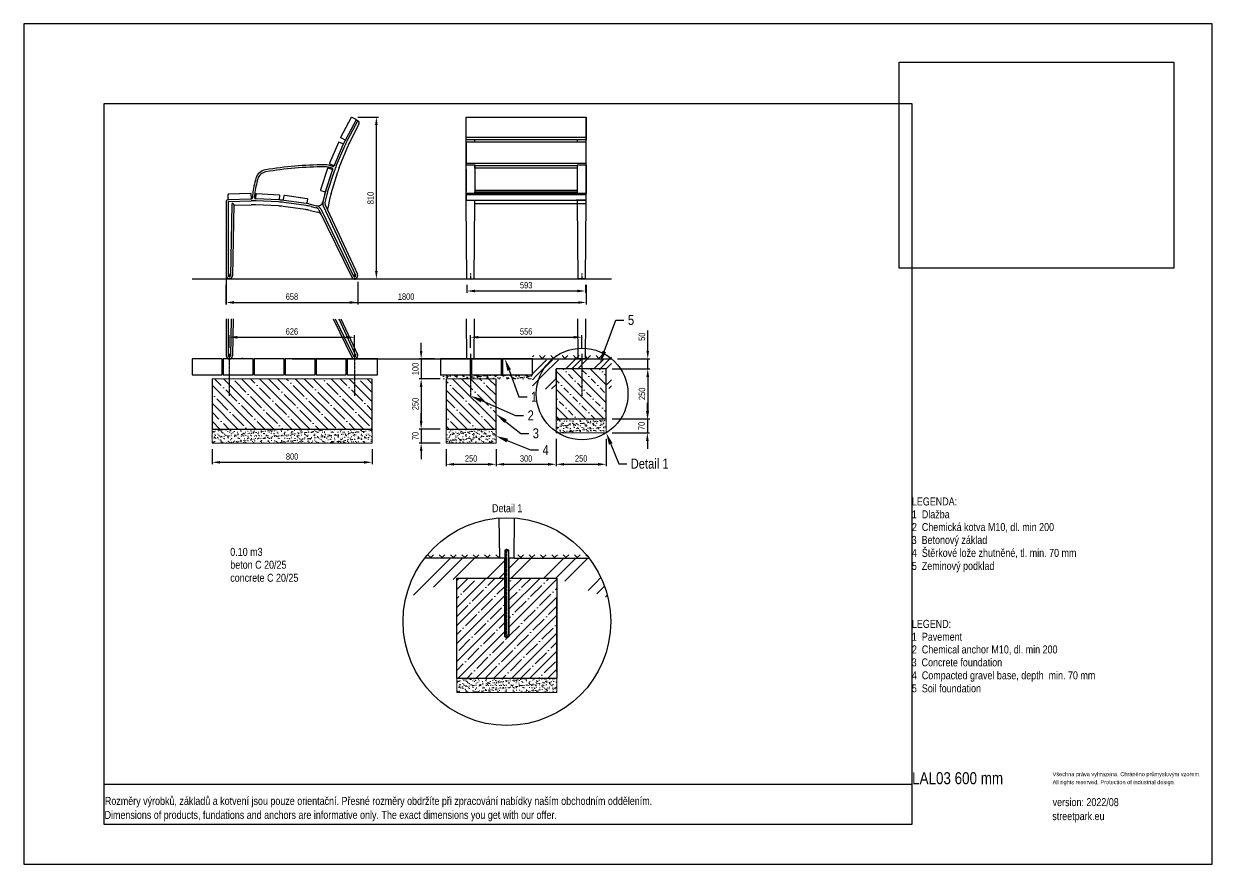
# Model space of a CAD drawing. Header units: millimetres. Extents: x 11004 to 16944, y 3085 to 7285.
import ezdxf
from ezdxf import colors
from ezdxf.entities.mleader import LeaderData, LeaderLine
from ezdxf.lldxf.tags import DXFTag
from ezdxf.math import Vec2, Vec3

# ---------------------------------------------------------------- set-up
doc = ezdxf.new("R2010")
doc.units = ezdxf.units.MM
doc.header["$LTSCALE"] = 0.3
doc.linetypes.add('DashDot', pattern=[15, 9, -3, 0, -3])
doc.layers.add('Nekreslit', color=6, linetype='Continuous', plot=False)
doc.layers.add('SRAFY', color=251, linetype='Continuous', lineweight=13)
doc.styles.add('SEACAD_Arial', font='arial.ttf', dxfattribs={"width": 0.8})
tags = doc.linetypes.add('HIDDEN2', pattern=[4.7625, 3.175, -1.5875]).pattern_tags.tags
tags[6:7] = [DXFTag(74, 4), DXFTag(75, 0), DXFTag(340, '0'), DXFTag(46, 0.0), DXFTag(50, 0.0), DXFTag(44, 0.0), DXFTag(45, 0.0)]
tags[4:5] = [DXFTag(74, 4), DXFTag(75, 0), DXFTag(340, '0'), DXFTag(46, 0.0), DXFTag(50, 0.0), DXFTag(44, 0.0), DXFTag(45, 0.0)]
doc.dimstyles.new('ISO-25', dxfattribs={"dimtxt": 1.6, "dimasz": 2, "dimexe": 0.5, "dimexo": 1.5, "dimtad": 1, "dimdec": 0, "dimtxsty": 'SEACAD_Arial', "dimcen": 2, "dimadec": 0, "dimazin": 0, "dimtfac": 1, "dimtdec": 0, "dimtmove": 0, "dimatfit": 3, "dimfxl": 1, "dimarcsym": 0})
picture_1 = doc.add_image_def('image1.jpg', size_in_pixel=(1600, 1200))

# ---------------------------------------------------------------- blocks, each defined once
blk = doc.blocks.new('*D135')
at = {"color": 0, "lineweight": -2, "transparency": 16777216}
for p, q in [((12031.6, 5666.5), (12031.6, 5728.8)), ((12071.6, 5718.8), (12617.7, 5718.8)), ((12657.7, 5640.4), (12657.7, 5728.8))]:
    blk.add_line(p, q, dxfattribs=at)
at = {"color": 0, "transparency": 16777216}
for points in [[(12071.6, 5725.5), (12071.6, 5712.1), (12031.6, 5718.8)], [(12617.7, 5725.5), (12617.7, 5712.1), (12657.7, 5718.8)]]:
    blk.add_solid(points, dxfattribs=at)
at = {"layer": 'Defpoints', "color": 0, "transparency": 16777216}
for p in [(12657.7, 5718.8), (12031.6, 5636.5), (12657.7, 5610.4)]:
    blk.add_point(p, dxfattribs=at)
at = {"color": 0, "transparency": 16777216, "insert": (12344.7, 5747.6), "char_height": 32, "attachment_point": 5, "style": 'SEACAD_Arial'}
blk.add_mtext('626', dxfattribs=at)
blk = doc.blocks.new('*D136')
at = {"color": 0, "lineweight": -2, "transparency": 16777216}
for p, q in [((11945.6, 5160.1), (11945.6, 5083.8)), ((12745.6, 5160.1), (12745.6, 5083.8)), ((11985.6, 5093.8), (12705.6, 5093.8))]:
    blk.add_line(p, q, dxfattribs=at)
at = {"color": 0, "transparency": 16777216}
for points in [[(11985.6, 5100.5), (11985.6, 5087.1), (11945.6, 5093.8)], [(12705.6, 5100.5), (12705.6, 5087.1), (12745.6, 5093.8)]]:
    blk.add_solid(points, dxfattribs=at)
at = {"layer": 'Defpoints', "color": 0, "transparency": 16777216}
for p in [(11945.6, 5190.1), (12745.6, 5190.1), (12745.6, 5093.8)]:
    blk.add_point(p, dxfattribs=at)
at = {"color": 0, "transparency": 16777216, "insert": (12345.6, 5122.7), "char_height": 32, "attachment_point": 5, "style": 'SEACAD_Arial'}
blk.add_mtext('800', dxfattribs=at)
blk = doc.blocks.new('*D128')
at = {"color": 0, "lineweight": -2, "transparency": 16777216}
for p, q in [((12015.6, 6036.4), (12015.6, 5882.5)), ((12673.7, 5996.4), (12673.7, 5882.5)), ((12055.6, 5892.5), (12633.7, 5892.5))]:
    blk.add_line(p, q, dxfattribs=at)
at = {"color": 0, "transparency": 16777216}
for points in [[(12055.6, 5899.2), (12055.6, 5885.9), (12015.6, 5892.5)], [(12633.7, 5899.2), (12633.7, 5885.9), (12673.7, 5892.5)]]:
    blk.add_solid(points, dxfattribs=at)
at = {"layer": 'Defpoints', "color": 0, "transparency": 16777216}
for p in [(12015.6, 6066.4), (12673.7, 6026.4), (12673.7, 5892.5)]:
    blk.add_point(p, dxfattribs=at)
at = {"color": 0, "transparency": 16777216, "insert": (12344.7, 5921.4), "char_height": 32, "attachment_point": 5, "style": 'SEACAD_Arial'}
blk.add_mtext('658', dxfattribs=at)
blk = doc.blocks.new('*D137')
at = {"color": 0, "lineweight": -2, "transparency": 16777216}
for p, q in [((13237.1, 5666.5), (13237.1, 5728.8)), ((13277.1, 5718.8), (13753.5, 5718.8)), ((13793.5, 5666.5), (13793.5, 5728.8))]:
    blk.add_line(p, q, dxfattribs=at)
at = {"color": 0, "transparency": 16777216}
for points in [[(13277.1, 5725.5), (13277.1, 5712.1), (13237.1, 5718.8)], [(13753.5, 5725.5), (13753.5, 5712.1), (13793.5, 5718.8)]]:
    blk.add_solid(points, dxfattribs=at)
at = {"layer": 'Defpoints', "color": 0, "transparency": 16777216}
for p in [(13793.5, 5718.8), (13237.1, 5636.5), (13793.5, 5636.5)]:
    blk.add_point(p, dxfattribs=at)
at = {"color": 0, "transparency": 16777216, "insert": (13515.3, 5747.6), "char_height": 32, "attachment_point": 5, "style": 'SEACAD_Arial'}
blk.add_mtext('556', dxfattribs=at)
blk = doc.blocks.new('*D138')
at = {"color": 0, "lineweight": -2, "transparency": 16777216}
for p, q in [((13947.2, 5560.8), (14133.1, 5560.8)), ((14123.1, 5520.8), (14123.1, 5350.8)), ((13945.1, 5310.8), (14133.1, 5310.8))]:
    blk.add_line(p, q, dxfattribs=at)
at = {"color": 0, "transparency": 16777216}
for points in [[(14116.4, 5520.8), (14129.8, 5520.8), (14123.1, 5560.8)], [(14116.4, 5350.8), (14129.8, 5350.8), (14123.1, 5310.8)]]:
    blk.add_solid(points, dxfattribs=at)
at = {"layer": 'Defpoints', "color": 0, "transparency": 16777216}
for p in [(13917.2, 5560.8), (13915.1, 5310.8), (14123.1, 5310.8)]:
    blk.add_point(p, dxfattribs=at)
at = {"color": 0, "transparency": 16777216, "insert": (14094.3, 5435.8), "char_height": 32, "attachment_point": 5, "rotation": 90, "style": 'SEACAD_Arial'}
blk.add_mtext('250', dxfattribs=at)
blk = doc.blocks.new('*D139')
at = {"color": 0, "lineweight": -2, "transparency": 16777216}
for p, q in [((14121.1, 5350.8), (14121.1, 5390.8)), ((13945.1, 5310.8), (14131.1, 5310.8)), ((14121.1, 5310.8), (14121.1, 5240.8)), ((13945.1, 5240.8), (14131.1, 5240.8)), ((14121.1, 5200.8), (14121.1, 5160.8))]:
    blk.add_line(p, q, dxfattribs=at)
at = {"color": 0, "transparency": 16777216}
for points in [[(14114.4, 5350.8), (14127.8, 5350.8), (14121.1, 5310.8)], [(14114.4, 5200.8), (14127.8, 5200.8), (14121.1, 5240.8)]]:
    blk.add_solid(points, dxfattribs=at)
at = {"layer": 'Defpoints', "color": 0, "transparency": 16777216}
for p in [(13915.1, 5310.8), (13915.1, 5240.8), (14121.1, 5240.8)]:
    blk.add_point(p, dxfattribs=at)
at = {"color": 0, "transparency": 16777216, "insert": (14092.3, 5275.8), "char_height": 32, "attachment_point": 5, "rotation": 90, "style": 'SEACAD_Arial'}
blk.add_mtext('70', dxfattribs=at)
blk = doc.blocks.new('*D140')
at = {"color": 0, "lineweight": -2, "transparency": 16777216}
for p, q in [((13115.2, 5160.1), (13115.2, 5073.8)), ((13365.2, 5160.1), (13365.2, 5073.8)), ((13155.2, 5083.8), (13325.2, 5083.8))]:
    blk.add_line(p, q, dxfattribs=at)
at = {"color": 0, "transparency": 16777216}
for points in [[(13155.2, 5090.5), (13155.2, 5077.1), (13115.2, 5083.8)], [(13325.2, 5090.5), (13325.2, 5077.1), (13365.2, 5083.8)]]:
    blk.add_solid(points, dxfattribs=at)
at = {"layer": 'Defpoints', "color": 0, "transparency": 16777216}
for p in [(13115.2, 5190.1), (13365.2, 5190.1), (13365.2, 5083.8)]:
    blk.add_point(p, dxfattribs=at)
at = {"color": 0, "transparency": 16777216, "insert": (13240.2, 5112.7), "char_height": 32, "attachment_point": 5, "style": 'SEACAD_Arial'}
blk.add_mtext('250', dxfattribs=at)
blk = doc.blocks.new('*D141')
at = {"color": 0, "lineweight": -2, "transparency": 16777216}
for p, q in [((13915.1, 5210.8), (13915.1, 5073.8)), ((13665.2, 5160.1), (13665.2, 5073.8)), ((13705.2, 5083.8), (13875.1, 5083.8))]:
    blk.add_line(p, q, dxfattribs=at)
at = {"color": 0, "transparency": 16777216}
for points in [[(13705.2, 5090.5), (13705.2, 5077.1), (13665.2, 5083.8)], [(13875.1, 5090.5), (13875.1, 5077.1), (13915.1, 5083.8)]]:
    blk.add_solid(points, dxfattribs=at)
at = {"layer": 'Defpoints', "color": 0, "transparency": 16777216}
for p in [(13915.1, 5240.8), (13665.2, 5190.1), (13915.1, 5083.8)]:
    blk.add_point(p, dxfattribs=at)
at = {"color": 0, "transparency": 16777216, "insert": (13790.2, 5112.7), "char_height": 32, "attachment_point": 5, "style": 'SEACAD_Arial'}
blk.add_mtext('250', dxfattribs=at)
blk = doc.blocks.new('*D142')
at = {"color": 0, "lineweight": -2, "transparency": 16777216}
for p, q in [((13665.2, 5210.8), (13665.2, 5073.8)), ((13365.2, 5160.1), (13365.2, 5073.8)), ((13405.2, 5083.8), (13625.2, 5083.8))]:
    blk.add_line(p, q, dxfattribs=at)
at = {"color": 0, "transparency": 16777216}
for points in [[(13405.2, 5090.5), (13405.2, 5077.1), (13365.2, 5083.8)], [(13625.2, 5090.5), (13625.2, 5077.1), (13665.2, 5083.8)]]:
    blk.add_solid(points, dxfattribs=at)
at = {"layer": 'Defpoints', "color": 0, "transparency": 16777216}
for p in [(13665.2, 5240.8), (13365.2, 5190.1), (13665.2, 5083.8)]:
    blk.add_point(p, dxfattribs=at)
at = {"color": 0, "transparency": 16777216, "insert": (13515.2, 5112.7), "char_height": 32, "attachment_point": 5, "style": 'SEACAD_Arial'}
blk.add_mtext('300', dxfattribs=at)
blk = doc.blocks.new('*D143')
at = {"color": 0, "lineweight": -2, "transparency": 16777216}
for p, q in [((14123.1, 5650.4), (14123.1, 5752)), ((13971.6, 5610.4), (14133.1, 5610.4)), ((14123.1, 5560.8), (14123.1, 5610.4)), ((13945.2, 5560.8), (14133.1, 5560.8)), ((14123.1, 5520.8), (14123.1, 5480.8))]:
    blk.add_line(p, q, dxfattribs=at)
at = {"color": 0, "transparency": 16777216}
for points in [[(14116.4, 5650.4), (14129.8, 5650.4), (14123.1, 5610.4)], [(14116.4, 5520.8), (14129.8, 5520.8), (14123.1, 5560.8)]]:
    blk.add_solid(points, dxfattribs=at)
at = {"layer": 'Defpoints', "color": 0, "transparency": 16777216}
for p in [(13941.6, 5610.4), (14123.1, 5610.4), (13915.2, 5560.8)]:
    blk.add_point(p, dxfattribs=at)
at = {"color": 0, "transparency": 16777216, "insert": (14094.3, 5721.2), "char_height": 32, "attachment_point": 5, "rotation": 90, "style": 'SEACAD_Arial'}
blk.add_mtext('50', dxfattribs=at)
blk = doc.blocks.new('*D144')
at = {"color": 0, "lineweight": -2, "transparency": 16777216}
for p, q in [((12015.1, 5980.4), (12015.1, 5882.5)), ((13815.6, 5980.4), (13815.6, 5882.5)), ((12055.1, 5892.5), (13775.6, 5892.5))]:
    blk.add_line(p, q, dxfattribs=at)
at = {"color": 0, "transparency": 16777216}
for points in [[(12055.1, 5899.2), (12055.1, 5885.9), (12015.1, 5892.5)], [(13775.6, 5899.2), (13775.6, 5885.9), (13815.6, 5892.5)]]:
    blk.add_solid(points, dxfattribs=at)
at = {"layer": 'Defpoints', "color": 0, "transparency": 16777216}
for p in [(12015.1, 6010.4), (13815.6, 6010.4), (13815.6, 5892.5)]:
    blk.add_point(p, dxfattribs=at)
at = {"color": 0, "transparency": 16777216, "insert": (12915.4, 5921.4), "char_height": 32, "attachment_point": 5, "style": 'SEACAD_Arial'}
blk.add_mtext('1800', dxfattribs=at)
blk = doc.blocks.new('*D170')
at = {"color": 0, "lineweight": -2, "transparency": 16777216}
for p, q in [((12673.9, 6819), (12776.8, 6819)), ((12766.8, 6050.4), (12766.8, 6779)), ((12687.6, 6010.4), (12776.8, 6010.4))]:
    blk.add_line(p, q, dxfattribs=at)
at = {"color": 0, "transparency": 16777216}
for points in [[(12760.1, 6779), (12773.4, 6779), (12766.8, 6819)], [(12760.1, 6050.4), (12773.4, 6050.4), (12766.8, 6010.4)]]:
    blk.add_solid(points, dxfattribs=at)
at = {"layer": 'Defpoints', "color": 0, "transparency": 16777216}
for p in [(12643.9, 6819), (12766.8, 6819), (12657.6, 6010.4)]:
    blk.add_point(p, dxfattribs=at)
at = {"color": 0, "transparency": 16777216, "insert": (12737.9, 6414.7), "char_height": 32, "attachment_point": 5, "rotation": 90, "style": 'SEACAD_Arial'}
blk.add_mtext('810', dxfattribs=at)
blk = doc.blocks.new('*D171')
at = {"color": 0, "lineweight": -2, "transparency": 16777216}
for p, q in [((13219.1, 5980.4), (13219.1, 5939.9)), ((13259.1, 5949.9), (13771.6, 5949.9)), ((13811.6, 5980.4), (13811.6, 5939.9))]:
    blk.add_line(p, q, dxfattribs=at)
at = {"color": 0, "transparency": 16777216}
for points in [[(13259.1, 5956.5), (13259.1, 5943.2), (13219.1, 5949.9)], [(13771.6, 5956.5), (13771.6, 5943.2), (13811.6, 5949.9)]]:
    blk.add_solid(points, dxfattribs=at)
at = {"layer": 'Defpoints', "color": 0, "transparency": 16777216}
for p in [(13219.1, 6010.4), (13811.6, 6010.4), (13811.6, 5949.9)]:
    blk.add_point(p, dxfattribs=at)
at = {"color": 0, "transparency": 16777216, "insert": (13515.4, 5978.7), "char_height": 32, "attachment_point": 5, "style": 'SEACAD_Arial'}
blk.add_mtext('593', dxfattribs=at)
blk = doc.blocks.new('*D172')
at = {"color": 0, "lineweight": -2, "transparency": 16777216}
for p, q in [((12990.5, 5650.4), (12990.5, 5690.4)), ((13056.6, 5610.4), (12980.5, 5610.4)), ((12990.5, 5610.4), (12990.5, 5510.4)), ((13085.2, 5510.4), (12980.5, 5510.4)), ((12990.5, 5470.4), (12990.5, 5430.4))]:
    blk.add_line(p, q, dxfattribs=at)
at = {"color": 0, "transparency": 16777216}
for points in [[(12983.8, 5650.4), (12997.2, 5650.4), (12990.5, 5610.4)], [(12983.8, 5470.4), (12997.2, 5470.4), (12990.5, 5510.4)]]:
    blk.add_solid(points, dxfattribs=at)
at = {"layer": 'Defpoints', "color": 0, "transparency": 16777216}
for p in [(13086.6, 5610.4), (12990.5, 5510.4), (13115.2, 5510.4)]:
    blk.add_point(p, dxfattribs=at)
at = {"color": 0, "transparency": 16777216, "insert": (12961.7, 5560.4), "char_height": 32, "attachment_point": 5, "rotation": 90, "style": 'SEACAD_Arial'}
blk.add_mtext('100', dxfattribs=at)
blk = doc.blocks.new('*D173')
at = {"color": 0, "lineweight": -2, "transparency": 16777216}
for p, q in [((13085.2, 5510.4), (12980.5, 5510.4)), ((12990.5, 5470.4), (12990.5, 5300.1)), ((13085.2, 5260.1), (12980.5, 5260.1))]:
    blk.add_line(p, q, dxfattribs=at)
at = {"color": 0, "transparency": 16777216}
for points in [[(12983.8, 5470.4), (12997.2, 5470.4), (12990.5, 5510.4)], [(12983.8, 5300.1), (12997.2, 5300.1), (12990.5, 5260.1)]]:
    blk.add_solid(points, dxfattribs=at)
at = {"layer": 'Defpoints', "color": 0, "transparency": 16777216}
for p in [(13115.2, 5510.4), (12990.5, 5260.1), (13115.2, 5260.1)]:
    blk.add_point(p, dxfattribs=at)
at = {"color": 0, "transparency": 16777216, "insert": (12961.7, 5385.3), "char_height": 32, "attachment_point": 5, "rotation": 90, "style": 'SEACAD_Arial'}
blk.add_mtext('250', dxfattribs=at)
blk = doc.blocks.new('*D174')
at = {"color": 0, "lineweight": -2, "transparency": 16777216}
for p, q in [((12990.5, 5300.1), (12990.5, 5340.1)), ((13085.2, 5260.1), (12980.5, 5260.1)), ((12990.5, 5260.1), (12990.5, 5190.1)), ((13085.2, 5190.1), (12980.5, 5190.1)), ((12990.5, 5150.1), (12990.5, 5110.1))]:
    blk.add_line(p, q, dxfattribs=at)
at = {"color": 0, "transparency": 16777216}
for points in [[(12983.8, 5300.1), (12997.2, 5300.1), (12990.5, 5260.1)], [(12983.8, 5150.1), (12997.2, 5150.1), (12990.5, 5190.1)]]:
    blk.add_solid(points, dxfattribs=at)
at = {"layer": 'Defpoints', "color": 0, "transparency": 16777216}
for p in [(13115.2, 5260.1), (12990.5, 5190.1), (13115.2, 5190.1)]:
    blk.add_point(p, dxfattribs=at)
at = {"color": 0, "transparency": 16777216, "insert": (12961.7, 5225.1), "char_height": 32, "attachment_point": 5, "rotation": 90, "style": 'SEACAD_Arial'}
blk.add_mtext('70', dxfattribs=at)

msp = doc.modelspace()

# ---------------------------------------------------------------- hatches: boundary and pattern name
at = {"layer": 'SRAFY'}
h = msp.add_hatch(dxfattribs=at)
h.set_pattern_fill('TERACO', color=256, scale=20)
h.set_pattern_definition([(45, (6751.175, 295.79), (-28.28427, 28.28427), [20, -20]), (135, (6807.744, 295.79), (-28.28427, -28.28427), [20, -20])])
h.paths.add_polyline_path([(13546.6, 5610.4), (13546.6, 5633.5), (13941.6, 5633.5), (13941.6, 5610.5)])
h = msp.add_hatch(dxfattribs=at)
h.set_pattern_fill('GOST_GROUND', color=256, scale=10)
h.set_pattern_definition([(45, (6751.18, 295.79), (141.4214, -9e-15), [200]), (45, (6781.18, 295.79), (141.4214, -9e-15), [200]), (45, (6811.18, 295.79), (141.4214, -9e-15), [200])])
h.paths.add_polyline_path([(13664.4, 5461.1), (13546.6, 5456.6), (13546.6, 5604.3), (13941.6, 5610.4), (13941.6, 5463), (13914.5, 5463), (13915.8, 5560.8), (13665.8, 5559.1)])
h = msp.add_hatch(dxfattribs=at)
h.set_pattern_fill('AR-SAND', color=256, scale=0.5)
h.set_pattern_definition([(37.5, (6551.175, 295.79), (-0.800016, 24.47066), [0, -19.304, 0, -21.59, 0, -20.6375]), (7.5, (6551.175, 295.79), (22.47616, 35.84126), [0, -10.414, 0, -17.399, 0, -6.6675]), (327.5, (6535.554, 295.79), (39.54962, 0.07186), [0, -6.35, 0, -22.86, 0, -29.845]), (317.5, (6535.554, 295.79), (38.17782, 11.14647), [0, -3.175, 0, -14.986, 0, -17.145])])
h.paths.add_polyline_path([(13086.6, 5530.4), (13086.6, 5510.5), (13117.2, 5510.4), (13237.1, 5510.3), (13237.1, 5530.4)])
h.paths.add_polyline_path([(13546.6, 5510.1), (13546.6, 5530.4), (13237.1, 5530.4), (13237.1, 5510.3), (13367.1, 5510.1)])
h = msp.add_hatch(dxfattribs=at)
h.set_pattern_fill('BETON-PROSTY', color=256, scale=0.8, angle=90)
h.set_pattern_definition([(135, (4946.924, 782.027), (-45.25483, -45.25483), []), (135, (4946.924, 827.28), (-67.88225, -22.6274), [32, -16, 0, -16])])
h.paths.add_polyline_path([(13915.1, 5560.8), (13665.1, 5560.8), (13665.1, 5310.8), (13915.2, 5310.8)])
h = msp.add_hatch(dxfattribs=at)
h.set_pattern_fill('ANSI35', color=256, scale=10, angle=90)
h.set_pattern_definition([(135, (6558.175, 0), (-44.9013, -44.9013), []), (135, (6558.175, 44.9), (-44.9013, -44.9013), [79.375, -15.875, 0, -15.875])])
h.paths.add_polyline_path([(12744.6, 5390.5), (12744.6, 5510.1), (11945.6, 5510.1), (11945.6, 5260.1), (11995.6, 5260.1), (12744.6, 5260.1)])
h = msp.add_hatch(dxfattribs=at)
h.set_pattern_fill('ANSI35', color=256, scale=10, angle=90)
h.set_pattern_definition([(135, (609.175, 0), (-44.90128, -44.90128), []), (135, (609.175, 44.9), (-44.90128, -44.90128), [79.375, -15.875, 0, -15.875])])
h.paths.add_polyline_path([(13365.1, 5390.4), (13365.1, 5510.1), (13115.1, 5510.1), (13115.1, 5260.1), (13365.1, 5260.1)])
h = msp.add_hatch(dxfattribs=at)
h.set_pattern_fill('AR-SAND', color=256, scale=0.5)
h.set_pattern_definition([(37.5, (5542.588, 782.025), (-0.800016, 24.47066), [0, -19.304, 0, -21.59, 0, -20.6375]), (7.5, (5542.588, 782.025), (22.47616, 35.84126), [0, -10.414, 0, -17.399, 0, -6.6675]), (327.5, (5526.967, 782.025), (39.54962, 0.07186), [0, -6.35, 0, -22.86, 0, -29.845]), (317.5, (5526.967, 782.025), (38.17782, 11.14647), [0, -3.175, 0, -14.986, 0, -17.145])])
h.paths.add_polyline_path([(13665.1, 5310.8), (13915.2, 5310.8), (13915.2, 5240.8), (13665.2, 5240.8)])
h = msp.add_hatch(dxfattribs=at)
h.set_pattern_fill('AR-SAND', color=256, scale=0.5)
h.set_pattern_definition([(37.5, (6558.175, 0), (-0.800016, 24.47066), [0, -19.304, 0, -21.59, 0, -20.6375]), (7.5, (6558.175, 0), (22.47616, 35.84126), [0, -10.414, 0, -17.399, 0, -6.6675]), (327.5, (6542.554, 0), (39.54962, 0.07186), [0, -6.35, 0, -22.86, 0, -29.845]), (317.5, (6542.554, 0), (38.17782, 11.14647), [0, -3.175, 0, -14.986, 0, -17.145])])
h.paths.add_polyline_path([(12744.6, 5190.1), (12744.6, 5260.1), (11945, 5260.1), (11945, 5190.1)])
h = msp.add_hatch(dxfattribs=at)
h.set_pattern_fill('AR-SAND', color=256, scale=0.5)
h.set_pattern_definition([(37.5, (609.175, 0), (-0.800016, 24.470662), [0, -19.304, 0, -21.59, 0, -20.6375]), (7.5, (609.175, 0), (22.476164, 35.841255), [0, -10.414, 0, -17.399, 0, -6.6675]), (327.5, (593.554, 0), (39.54962, 0.07186), [0, -6.35, 0, -22.86, 0, -29.845]), (317.5, (593.554, 0), (38.17782, 11.14647), [0, -3.175, 0, -14.986, 0, -17.145])])
h.paths.add_polyline_path([(13365.1, 5190.1), (13365.2, 5260.1), (13336.4, 5260.1), (13115.2, 5260.1), (13115.2, 5190.1)])
h = msp.add_hatch(dxfattribs=at)
h.set_pattern_fill('TERACO', color=256, scale=20)
h.set_pattern_definition([(45, (4723.274, -699.69), (-28.28427, 28.28427), [20, -20]), (135, (4779.843, -699.69), (-28.28427, -28.28427), [20, -20])])
h.paths.add_polyline_path([(13008, 4615), (13008, 4638), (13382.7, 4638), (13382.7, 4615)])
h = msp.add_hatch(dxfattribs=at)
h.set_pattern_fill('TERACO', color=256, scale=20)
h.set_pattern_definition([(45, (5172.4, -699.72), (-28.28427, 28.28427), [20, -20]), (135, (5228.97, -699.72), (-28.28427, -28.28427), [20, -20])])
h.paths.add_polyline_path([(13455.2, 4614.9), (13455.2, 4638), (13820.8, 4638), (13820.8, 4614.9)])
h = msp.add_hatch(dxfattribs=at)
h.set_pattern_fill('GOST_GROUND', color=256, scale=20)
h.set_pattern_definition([(45, (5940, 245.79), (282.8427, -2e-14), [400]), (45, (6000, 245.79), (282.8427, -2e-14), [400]), (45, (6060, 245.79), (282.8427, -2e-14), [400])])
edge = h.paths.add_edge_path()
edge.add_line((13409, 4615), (13387, 4615))
edge.add_line((13387, 4615), (13008, 4615))
edge.add_arc((13419, 4297.8), 519.1, 142.33693, 166.98753)
edge.add_line((12913.2, 4414.7), (13169, 4515.1))
edge.add_line((13169, 4515.1), (13409, 4515.1))
edge.add_line((13409, 4515.1), (13409, 4615))
edge = h.paths.add_edge_path()
edge.add_line((13829.9, 4615), (13451, 4615))
edge.add_line((13451, 4615), (13429, 4615))
edge.add_line((13429, 4615), (13429, 4515.1))
edge.add_line((13429, 4515.1), (13669, 4515.1))
edge.add_line((13669, 4515.1), (13924.8, 4414.7))
edge.add_arc((13419, 4297.8), 519.1, 13.01247, 37.66307)
h = msp.add_hatch(dxfattribs=at)
h.set_pattern_fill('ANSI35', color=256, scale=10)
h.paths.add_polyline_path([(13669, 4515.1), (13431, 4515.1), (13431, 4223.7), (13419, 4216.7), (13407, 4223.7), (13407, 4515.1), (13169, 4515.1), (13169, 4015.1), (13669, 4015.1)])
h = msp.add_hatch(dxfattribs=at)
h.set_pattern_fill('AR-SAND', color=256, scale=0.5)
h.set_pattern_definition([(37.5, (7782.12, -1246.811), (-0.800016, 24.47066), [0, -19.304, 0, -21.59, 0, -20.6375]), (7.5, (7782.12, -1246.81), (22.47616, 35.84126), [0, -10.414, 0, -17.399, 0, -6.6675]), (327.5, (7766.5, -1246.811), (39.54962, 0.07186), [0, -6.35, 0, -22.86, 0, -29.845]), (317.5, (7766.5, -1246.81), (38.17782, 11.14647), [0, -3.175, 0, -14.986, 0, -17.145])])
h.paths.add_polyline_path([(13669, 3943.3), (13669, 4013.3), (13169, 4013.3), (13169, 3943.3)])

# ---------------------------------------------------------------- linework, layer by layer
for p, q in [((12665.2, 6805.8), (12612.1, 6706.1)), ((12673.9, 6801.1), (12620.9, 6701.4)), ((12679.6, 6784.7), (12633.3, 6693.8)), ((12665.1, 6805.7), (12674.5, 6800.7)), ((13215.1, 6394.7), (13215.1, 6816.6)), ((13815.6, 6394.7), (13815.6, 6816.6)), ((13815.6, 6716.8), (13217.1, 6716.8)), ((12556.8, 6578.6), (12600.8, 6682.4)), ((12566, 6574.7), (12610.1, 6678.5)), ((12581.3, 6567.8), (12623.5, 6672.4)), ((13259.1, 6693.5), (13259.1, 6704.5)), ((13771.6, 6693.5), (13771.6, 6704.5)), ((12508.7, 6434.3), (12547.6, 6554.1)), ((12522.3, 6443.7), (12557.1, 6551)), ((12540.4, 6437.7), (12573.4, 6545.6)), ((12546.5, 6563.1), (12545.9, 6563.4)), ((12550.1, 6572.5), (12549.4, 6572.7)), ((13813.6, 6586.7), (13217.1, 6586.7)), ((13259.1, 6563.2), (13259.1, 6576.9)), ((13771.6, 6563.2), (13771.6, 6576.9)), ((12148.1, 6415.2), (12148.1, 6421.5)), ((12158.1, 6415), (12158.1, 6421.9)), ((12508.7, 6434.3), (12499.6, 6394.9)), ((12515.5, 6419.3), (12509.3, 6392.6)), ((13771.6, 6452.8), (13259.1, 6452.8)), ((13259.1, 6436.6), (13259.1, 6444.9)), ((13771.6, 6436.6), (13771.6, 6444.9)), ((12015.6, 6395.1), (12015.6, 6026.4)), ((12025.6, 6395.1), (12025.6, 6026.4)), ((12027.2, 6407.1), (12140, 6411.1)), ((12027.5, 6397.1), (12140.3, 6401.1)), ((12043.8, 6382.1), (12037.6, 6026.3)), ((12053.8, 6381.9), (12047.6, 6026.2)), ((12058.5, 6378.2), (12141, 6381.1)), ((12277.2, 6375), (12164.6, 6380.9)), ((12278.3, 6394.9), (12165.6, 6400.8)), ((12278.8, 6404.9), (12166.2, 6410.8)), ((12412.4, 6357), (12300.7, 6372.7)), ((12415.2, 6376.8), (12303.5, 6392.5)), ((12429.5, 6384.9), (12304.9, 6402.4)), ((12429.5, 6384.9), (12468.2, 6376)), ((12440.1, 6372.2), (12466, 6366.2)), ((12488.4, 6359.9), (12652.3, 6023.8)), ((12501.6, 6375.4), (12663.2, 6029)), ((12510.7, 6379.7), (12672.2, 6033.2)), ((12534.5, 6414.9), (12523.7, 6364.1)), ((13215.1, 6404.4), (13265.1, 6404.4)), ((13219.1, 6010.4), (13215.1, 6394.7)), ((13255.1, 6010.4), (13259.1, 6394.7)), ((13815.6, 6386.3), (13259, 6386.3)), ((13259.1, 6394.7), (13259.1, 6404.4)), ((13815.6, 6402), (13259.1, 6402)), ((13815.6, 6404.4), (13765.6, 6404.4)), ((13771.6, 6394.7), (13771.6, 6404.4)), ((13775.6, 6010.4), (13771.6, 6394.7)), ((13811.6, 6010.4), (13815.6, 6394.7)), ((12435.6, 6352.7), (12474.5, 6343.7)), ((12479.5, 6355.5), (12643.4, 6019.4)), ((13219.1, 6010.4), (13255.1, 6010.4)), ((13811.6, 6010.4), (13775.6, 6010.4)), ((12015.6, 5810.4), (12015.6, 5626.4)), ((12025.6, 5810.4), (12025.6, 5626.4)), ((12040.8, 5810.4), (12037.6, 5626.3)), ((12050.8, 5810.4), (12047.6, 5626.2)), ((12550.2, 5810.4), (12643.4, 5619.4)), ((12561.3, 5810.4), (12652.3, 5623.8)), ((12578.6, 5810.4), (12663.2, 5629)), ((12589.6, 5810.4), (12672.2, 5633.2)), ((13219, 5610.4), (13216.9, 5810)), ((13255, 5610.4), (13257.1, 5810)), ((13775.5, 5610.4), (13773.4, 5810)), ((13811.5, 5610.4), (13813.6, 5810)), ((12346.6, 5610.4), (13941.6, 5610.4)), ((13219, 5610.4), (13255, 5610.4)), ((13811.5, 5610.4), (13775.5, 5610.4)), ((11846.6, 5530.4), (11988.6, 5530.4)), ((13665.1, 5510.1), (13665.1, 5559.8)), ((13383, 4615), (13380.9, 4815.5)), ((13455, 4615), (13457.1, 4815.5)), ((13409, 4654.1), (13419, 4659.8)), ((13410.6, 4655), (13409, 4653.4)), ((13409, 4653.4), (13429, 4653.4)), ((13410.6, 4655), (13410.5, 4229.7)), ((13427.4, 4655), (13410.6, 4655)), ((13419, 4659.8), (13429, 4654.1)), ((13427.4, 4655), (13427.4, 4229.7)), ((13427.4, 4655), (13429, 4653.4)), ((13383, 4615), (13008, 4615)), ((13409, 4615), (13383, 4615)), ((13409, 4231.3), (13409, 4615)), ((13455, 4615), (13429, 4615)), ((13429, 4231.3), (13429, 4615)), ((13455, 4615), (13829.9, 4615)), ((13169, 4414.7), (13169, 4514.5)), ((13407, 4223.7), (13419, 4216.7)), ((13409, 4231.3), (13410.5, 4229.7)), ((13409, 4231.3), (13429, 4231.3)), ((13419, 4216.7), (13431, 4223.7)), ((13429, 4231.3), (13427.4, 4229.7))]:
    msp.add_line(p, q)
at = {"color": 7, "linetype": 'Continuous'}
for p, q in [((11846.6, 6010.4), (12798.6, 6010.4)), ((11886.6, 6010.4), (13941.6, 6010.4)), ((12015.6, 5810.4), (12015.6, 5666.4)), ((12025.6, 5810.4), (12025.6, 5666.4)), ((11996.6, 5610.4), (11846.6, 5610.4)), ((11846.6, 5610.4), (11846.6, 5530.4)), ((11996.6, 5530.4), (11996.6, 5610.4)), ((12151.6, 5610.4), (12001.6, 5610.4)), ((12001.6, 5610.4), (12001.6, 5530.4)), ((12095.6, 5610.4), (12065.6, 5610.4)), ((12095.6, 5616.4), (12095.6, 5610.4)), ((12151.6, 5530.4), (12151.6, 5610.4)), ((12306.6, 5610.4), (12156.6, 5610.4)), ((12156.6, 5610.4), (12156.6, 5530.4)), ((12306.6, 5530.4), (12306.6, 5610.4)), ((12461.6, 5610.4), (12311.6, 5610.4)), ((12311.6, 5610.4), (12311.6, 5530.4)), ((12461.6, 5530.4), (12461.6, 5610.4)), ((12616.6, 5610.4), (12466.6, 5610.4)), ((12466.6, 5610.4), (12466.6, 5530.4)), ((12616.6, 5530.4), (12616.6, 5610.4)), ((12771.6, 5610.4), (12621.6, 5610.4)), ((12621.6, 5610.4), (12621.6, 5530.4)), ((12771.6, 5530.4), (12771.6, 5610.4)), ((13236.6, 5610.4), (13086.6, 5610.4)), ((13086.6, 5610.4), (13086.6, 5530.4)), ((13236.6, 5530.4), (13236.6, 5610.4)), ((13391.6, 5610.4), (13241.6, 5610.4)), ((13241.6, 5610.4), (13241.6, 5530.4)), ((13391.6, 5530.4), (13391.6, 5610.4)), ((13546.6, 5610.4), (13396.6, 5610.4)), ((13396.6, 5610.4), (13396.6, 5530.4)), ((13546.6, 5530.4), (13546.6, 5610.4)), ((11846.6, 5530.4), (11996.6, 5530.4)), ((12001.6, 5530.4), (12151.6, 5530.4)), ((12156.6, 5530.4), (12306.6, 5530.4)), ((12311.6, 5530.4), (12461.6, 5530.4)), ((12466.6, 5530.4), (12616.6, 5530.4)), ((12621.6, 5530.4), (12771.6, 5530.4)), ((13086.6, 5530.4), (13236.6, 5530.4)), ((13241.6, 5530.4), (13391.6, 5530.4)), ((13396.6, 5530.4), (13546.6, 5530.4)), ((13169, 4015.1), (13169, 4515.1)), ((13169, 4515.1), (13409, 4515.1)), ((13429, 4515.1), (13669, 4515.1)), ((13669, 4515.1), (13669, 4015.1)), ((13669, 4293.7), (13669, 4413.7)), ((13669, 4045.4), (13669, 4413.7)), ((13169, 4015.1), (13669, 4015.1))]:
    msp.add_line(p, q, dxfattribs=at)
at = {"color": 7, "linetype": 'DashDot', "ltscale": 0.1}
for p, q in [((12031.7, 6036.4), (12031.7, 6007.3)), ((12657.6, 6036.4), (12657.6, 6005.4))]:
    msp.add_line(p, q, dxfattribs=at)
at = {"linetype": 'DashDot', "ltscale": 0.1}
for p, q in [((13237.1, 6036.5), (13237.1, 6005.5)), ((13793.6, 6036.5), (13793.6, 6005.5))]:
    msp.add_line(p, q, dxfattribs=at)
at = {"linetype": 'DashDot', "lineweight": 30}
for p, q in [((12031.6, 5636.5), (12031.6, 5425.8)), ((12657.7, 5636.4), (12657.7, 5425.8)), ((13237.1, 5636.5), (13237.1, 5425.8)), ((13793.5, 5636.5), (13793.5, 5425.8))]:
    msp.add_line(p, q, dxfattribs=at)
at = {"lineweight": 15}
for p, q in [((13409, 4654.1), (13409, 4615)), ((13429, 4615), (13429, 4654.1))]:
    msp.add_line(p, q, dxfattribs=at)
at = {"color": 7, "linetype": 'DashDot', "lineweight": 30}
msp.add_line((13419, 4212.9), (13419, 4660.8), dxfattribs=at)
at = {"color": 7, "linetype": 'HIDDEN2'}
for p, q in [((13407, 4615), (13407, 4414.7)), ((13431, 4414.7), (13431, 4615)), ((13407, 4414.7), (13407, 4223.7)), ((13431, 4223.7), (13431, 4414.7)), ((13407, 4223.7), (13431, 4223.7)), ((13427.4, 4229.7), (13410.5, 4229.7))]:
    msp.add_line(p, q, dxfattribs=at)
for points in [[(12665.1, 6805.7), (12612.1, 6706, -0.414214), (12609.4, 6705.1), (12589.9, 6715.5, -0.414214), (12589.1, 6718.2), (12642.2, 6818, -0.414214), (12644.9, 6818.8), (12664.3, 6808.5, -0.414214)], [(13217.1, 6818.6), (13813.6, 6818.6, -0.414214), (13815.6, 6816.6), (13815.6, 6706.5, -0.414214), (13813.6, 6704.5), (13217.1, 6704.5, -0.414214), (13215.1, 6706.5), (13215.1, 6816.6, -0.414214)], [(12556.7, 6578.5), (12600.9, 6682.5, 0.414214), (12599.8, 6685.2), (12579.6, 6693.7, 0.414214), (12577, 6692.7), (12532.8, 6588.7, 0.414214), (12533.9, 6586), (12554.1, 6577.5, 0.414214)], [(12512.7, 6446.7), (12547.6, 6554.2, 0.414214), (12546.4, 6556.7), (12525.4, 6563.5, 0.414214), (12522.9, 6562.2), (12488, 6454.7, 0.414214), (12489.3, 6452.2), (12510.2, 6445.4, 0.414214)], [(12027.2, 6407.1), (12140.1, 6411.1, 0.414214), (12142, 6413.1), (12141.3, 6435.1, 0.414214), (12139.2, 6437), (12026.3, 6433.1, 0.414214), (12024.3, 6431), (12025.1, 6409, 0.414214)], [(12278.9, 6404.9), (12166.1, 6410.8, -0.414214), (12164.2, 6412.9), (12165.3, 6434.9, -0.414214), (12167.4, 6436.8), (12280.3, 6430.9, -0.414214), (12282.2, 6428.8), (12281, 6406.8, -0.414214)], [(12416.7, 6386.7), (12304.8, 6402.4, -0.414214), (12303.1, 6404.7), (12306.1, 6426.5, -0.414214), (12308.4, 6428.2), (12420.3, 6412.4, -0.414214), (12422, 6410.2), (12418.9, 6388.4, -0.414214)], [(13217.1, 6404.4), (13813.6, 6404.4, 0.414214), (13815.6, 6406.4), (13815.6, 6428.4, 0.414214), (13813.6, 6430.4), (13217.1, 6430.4, 0.414214), (13215.1, 6428.4), (13215.1, 6406.4, 0.414214)]]:
    msp.add_lwpolyline(points, format="xyb", close=True)
for points in [[(13815.6, 6578.9), (13815.6, 6691.5, 0.414214), (13813.6, 6693.5), (13217.1, 6693.5, 0.414214), (13215.1, 6691.5), (13215.1, 6578.9)], [(13815.6, 6428.4), (13815.6, 6434.6, 0.414214), (13813.6, 6436.6), (13217.1, 6436.6, 0.414214), (13215.1, 6434.6), (13215.1, 6428.4)]]:
    msp.add_lwpolyline(points, format="xyb")
for points in [[(13259.1, 6436.6), (13215.1, 6436.6), (13215.1, 6579.9), (13259.1, 6579.9)], [(13815.6, 6436.6), (13771.6, 6436.6), (13771.6, 6579.9), (13815.6, 6579.9)], [(13665.1, 5310.8), (13915.2, 5310.8), (13915.2, 5560.8), (13665.1, 5560.8)], [(11945.6, 5260.1), (12745.6, 5260.1), (12745.6, 5510.1), (11945.6, 5510.4)], [(13115.2, 5260.1), (13365.2, 5260.1), (13365.1, 5510.1), (13115.2, 5510.4)]]:
    msp.add_lwpolyline(points, close=True)
for points in [[(13215.1, 6561.2), (13215.1, 6446.9)], [(13259.1, 6576.9), (13771.6, 6576.9)], [(13771.6, 6563.2), (13259.1, 6563.2)], [(13815.6, 6446.9), (13815.6, 6561.2)], [(13259.1, 6444.9), (13771.6, 6444.9)]]:
    msp.add_lwpolyline(points)
at = {"color": 7, "linetype": 'Continuous'}
for centre, radius in [((12687.8, 6010.4), 0.01), ((12080.6, 5610.4), 0.01), ((12596.6, 5610.4), 0.01), ((13797.1, 5610.5), 0.01), ((13941.6, 5610.4), 0.01), ((13941.6, 5610.4), 0.01), ((11988.6, 5260.1), 0.01), ((12688.6, 5260.1), 0.01), ((13367.2, 5260.1), 0.01), ((13667.2, 5260.1), 0.01), ((13667.2, 5260.1), 0.01), ((13419, 4297.8), 519.1)]:
    msp.add_circle(centre, radius, dxfattribs=at)
msp.add_circle((13795.1, 5435.4), 229)
for centre, radius, start, end in [((12668.9, 6790.2), 12, 333, 62), ((12877, 6565.2), 300, 152, 157), ((12877, 6565.2), 290, 152, 157), ((12873.9, 6571.3), 270, 153, 158), ((12222.1, 6496), 60, 99.59289, 163.60606), ((12222.1, 6496), 50, 99.59394, 163.71674), ((12511.7, 4782.5), 1797.8, 90.14623, 99.59289), ((12511.7, 4782.5), 1787.8, 90.14623, 99.59394), ((12507.4, 6460.3), 120, 69.5, 90.14623), ((12507.4, 6460.3), 110, 69.5, 90.14623), ((12545.1, 6559.4), 4, 341.1965, 69.5), ((12832.9, 6461.4), 300, 161.1965, 162), ((12551.5, 6576.2), 4, 249.5, 337.8035), ((12832.9, 6461.4), 300, 157, 157.8035), ((12832.9, 6461.4), 290, 157, 162), ((12831.6, 6466.7), 270, 158, 163), ((12599.9, 6384.9), 453.8, 163.60606, 173.70497), ((12609.7, 6382.8), 453.8, 163.71674, 173.46891), ((12268.1, 6421.5), 120, 173.70497, 180), ((12268.1, 6421.9), 110, 173.46891, 180), ((12798.1, 6354.1), 290, 162, 167), ((12798.6, 6358.8), 270, 163, 168), ((12027.6, 6395.1), 12, 92, 180), ((12027.6, 6395.1), 2, 92, 180), ((12048.8, 6382), 5, 358.00165, 179), ((12058.6, 6373.2), 5, 92, 179.00012), ((12150.5, 6111.2), 300, 91.20293, 92), ((12150.5, 6111.2), 290, 87, 92), ((12150.5, 6111.2), 270, 87, 92), ((12144.1, 6415.2), 4, 271.20293, 0), ((12162.1, 6415), 4, 180, 267.8098), ((12150.5, 6111.2), 300, 87, 87.8098), ((12150.5, 6111.2), 300, 87, 87.8098), ((12263.1, 6105.3), 270, 82, 87), ((12263.1, 6105.3), 290, 82, 87), ((12263.1, 6105.3), 300, 82, 87), ((12374.8, 6089.6), 270, 77, 82), ((12374.8, 6089.6), 290, 77, 82), ((12461.5, 6346.7), 20, 26, 77), ((12461.5, 6346.7), 30, 26, 77), ((12474.4, 6401.2), 26, 257, 347), ((12528.8, 6388.1), 30, 167, 205), ((12528.8, 6388.1), 20, 167, 205), ((12549.1, 6358.7), 26, 168, 205), ((12468.6, 6318.4), 26, 26, 77), ((12031.6, 6026.4), 16, 180, 359), ((12031.6, 6026.4), 6, 180, 359), ((12657.7, 6026.4), 16, 206, 25), ((12657.7, 6026.4), 6, 206, 25), ((12031.6, 5626.4), 16, 180, 359), ((12031.6, 5626.4), 6, 180, 359), ((12657.7, 5626.4), 16, 206, 25), ((12657.7, 5626.4), 6, 206, 25)]:
    msp.add_arc(centre, radius, start, end)
at = {"layer": 'Nekreslit'}
msp.add_line((11404.4, 3485.3), (15444.4, 3485.3), dxfattribs=at)
for points in [[(11004.4, 3085.3), (16944.4, 3085.3), (16944.4, 7285.3), (11004.4, 7285.3)], [(11404.4, 3285.3), (15444.4, 3285.3), (15444.4, 6885.3), (11404.4, 6885.3)]]:
    msp.add_lwpolyline(points, close=True, dxfattribs=at)
at = {"layer": 'SRAFY'}
for p, q in [((13665.2, 5310.8), (13665.2, 5240.8)), ((13915.1, 5310.8), (13915.1, 5240.8)), ((11945.6, 5260.1), (11945.6, 5190.1)), ((12745.6, 5260.1), (12745.6, 5190.1)), ((13115.2, 5260.1), (13115.2, 5190.1)), ((13365.1, 5260.1), (13365.1, 5190.1)), ((13665.2, 5240.8), (13915.1, 5240.8)), ((11945.6, 5190.1), (12745.6, 5190.1)), ((13115.2, 5190.1), (13365.1, 5190.1)), ((13169, 4015.1), (13169, 3943.3)), ((13669, 4015.1), (13669, 3943.3)), ((13169, 3943.3), (13669, 3943.3))]:
    msp.add_line(p, q, dxfattribs=at)

# ---------------------------------------------------------------- texts
at = {"style": 'SEACAD_Arial', "width": 0.8}
for s, height, p in [('LEGENDA:', 40, (15443.3, 4878.1)), ('1  Dlažba', 40, (15443.3, 4813.8)), ('2  Chemická kotva M10, dl. min 200', 40, (15443.3, 4750.3)), ('3  Betonový základ', 40, (15442.2, 4685.8)), ('0.10 m3', 40, (12036.5, 4626.2)), ('4  Štěrkové lože zhutněné, tl. min. 70 mm', 40, (15443.3, 4621.1)), ('beton C 20/25', 40, (12036.5, 4562)), ('5  Zeminový podklad', 40, (15443.3, 4556.1)), ('concrete C 20/25', 40, (12036.5, 4496.8)), ('LEGEND:', 40, (15443.3, 4266.4)), ('1  Pavement', 40, (15443.3, 4202.1)), ('2  Chemical anchor M10, dl. min 200', 40, (15443.3, 4138.6)), ('3  Concrete foundation', 40, (15442.2, 4074)), ('4  Compacted gravel base, depth  min. 70 mm', 40, (15443.3, 4009.3)), ('5  Soil foundation', 40, (15443.3, 3944.3)), ('LAL03 600 mm ', 60, (15444.4, 3485.3)), ('Všechna práva vyhrazena. Chráněno průmyslovým vzorem.', 20, (16146.7, 3525.3)), ('All rights reserved. Protection of industrial design.', 20, (16146.7, 3485.3)), ('Rozměry výrobků, základů a kotvení jsou pouze orientační. Přesné rozměry obdržíte při zpracování nabídky naším obchodním oddělením.', 39.9982, (11409.8, 3381.6)), ('version: 2022/08', 40, (16146.7, 3375.5)), ('Dimensions of products, fundations and anchors are informative only. The exact dimensions you get with our offer.', 39.9982, (11408.2, 3311.7)), ('streetpark.eu', 40, (16145.1, 3305.6))]:
    msp.add_text(s, height=height, dxfattribs=at).set_placement(p)
at = {"insert": (13344.8, 4884.4), "char_height": 40, "attachment_point": 1, "style": 'SEACAD_Arial'}
msp.add_mtext_dynamic_manual_height_columns('Detail 1', width=226.121, gutter_width=200, heights=[0], dxfattribs=at)

# ---------------------------------------------------------------- dimensions: what is measured, and where the dimension line sits
for base, p1, p2, override, picture, middle in [((12766.8, 6819), (12657.6, 6010.4), (12643.9, 6819), {"dimrnd": 10}, '*D170', (12737.9, 6414.7)), ((14123.1, 5310.8), (13917.2, 5560.8), (13915.1, 5310.8), {"dimscale": 0}, '*D138', (14094.3, 5435.8)), ((14121.1, 5240.8), (13915.1, 5310.8), (13915.1, 5240.8), {"dimscale": 0, "dimtmove": 1}, '*D139', (14092.3, 5275.8))]:
    dim = msp.add_linear_dim(base=base, p1=p1, p2=p2, angle=90, dimstyle='ISO-25', override=override)
    dim.commit()
    dim.dimension.update_dxf_attribs({"geometry": picture, "text_midpoint": middle})
for base, p1, p2, picture, middle in [((12673.7, 5892.5), (12015.6, 6066.4), (12673.7, 6026.4), '*D128', (12344.7, 5921.4)), ((13811.6426, 5949.8696), (13219.1253, 6010.4477), (13811.6426, 6010.4477), '*D171', (13515.3839, 5978.7189))]:
    dim = msp.add_linear_dim(base=base, p1=p1, p2=p2, dimstyle='ISO-25')
    dim.commit()
    dim.dimension.update_dxf_attribs({"geometry": picture, "text_midpoint": middle})
for base, p1, p2, override, picture, middle in [((13815.6426, 5892.5289), (12015.1253, 6010.4477), (13815.6426, 6010.4477), {"dimrnd": 10}, '*D144', (12915.3839, 5921.3672)), ((12657.7, 5718.8), (12031.6, 5636.5), (12657.7, 5610.4), {"dimscale": 0}, '*D135', (12344.7, 5747.6)), ((13793.5, 5718.8), (13237.1, 5636.5), (13793.5, 5636.5), {"dimscale": 0}, '*D137', (13515.3, 5747.6)), ((13665.2, 5083.8), (13365.2, 5190.1), (13665.2, 5240.8), {"dimscale": 0, "dimtix": 0, "dimtofl": 1, "dimtmove": 0, "dimatfit": 3}, '*D142', (13515.2, 5112.7)), ((13915.1, 5083.8), (13665.2, 5190.1), (13915.1, 5240.8), {"dimscale": 0, "dimtix": 0, "dimtofl": 1, "dimtmove": 0, "dimatfit": 3}, '*D141', (13790.2, 5112.7)), ((12745.6, 5093.8), (11945.6, 5190.1), (12745.6, 5190.1), {"dimscale": 0, "dimtix": 0, "dimtofl": 1, "dimtmove": 0, "dimatfit": 3}, '*D136', (12345.6, 5122.7)), ((13365.2, 5083.8), (13115.2, 5190.1), (13365.2, 5190.1), {"dimscale": 0, "dimtix": 0, "dimtofl": 1, "dimtmove": 0, "dimatfit": 3}, '*D140', (13240.2, 5112.7))]:
    dim = msp.add_linear_dim(base=base, p1=p1, p2=p2, dimstyle='ISO-25', override=override)
    dim.commit()
    dim.dimension.update_dxf_attribs({"geometry": picture, "text_midpoint": middle})
for base, p1, p2, picture, middle in [((14123.1, 5610.4), (13915.2, 5560.8), (13941.6, 5610.4), '*D143', (14094.3, 5721.2)), ((12990.5, 5510.4), (13086.6, 5610.4), (13115.2, 5510.4), '*D172', (12961.7, 5560.4)), ((12990.5, 5260.1), (13115.2, 5510.4), (13115.2, 5260.1), '*D173', (12961.7, 5385.3)), ((12990.5, 5190.1), (13115.2, 5260.1), (13115.2, 5190.1), '*D174', (12961.7, 5225.1))]:
    dim = msp.add_linear_dim(base=base, p1=p1, p2=p2, angle=90, dimstyle='ISO-25')
    dim.commit()
    dim.dimension.update_dxf_attribs({"geometry": picture, "text_midpoint": middle})

# ---------------------------------------------------------------- pictures from other files: only their frames are drawn
image = msp.add_image(picture_1, insert=(15379.4, 6063.6), size_in_units=(1373.7, 1030.2))
image.dxf.flags = 7

# ---------------------------------------------------------------- leaders
ml = msp.add_multileader_mtext('Standard')
ml.set_content('5', color=256, style='SEACAD_Arial')
ml.set_leader_properties()
ml.build(insert=Vec2(0, 0))
ml.multileader.update_dxf_attribs({"text_right_attachment_type": 6, "dogleg_length": 2, "arrow_head_size": 60, "scale": 20})
ctx = ml.context
ctx.base_point, ctx.scale, ctx.char_height, ctx.arrow_head_size, ctx.landing_gap_size, ctx.plane_origin = Vec3(14004, 5804.8), 20, 50, 60, 20, Vec3(14546.3, 5490.8)
ctx.right_attachment = 6
notes = []
notes.append((ctx, [(1, (1, 1, 0), (13964, 5804.8), (1, 0), 40, [(0, [(13884.8, 5591.1)], 0, [])])]))
ctx.mtext.insert, ctx.mtext.flow_direction = Vec3(14024, 5830.2), 5
ml = msp.add_multileader_mtext('Standard')
ml.set_content('1', color=256, style='SEACAD_Arial')
ml.set_leader_properties()
ml.build(insert=Vec2(0, 0))
ml.multileader.update_dxf_attribs({"text_right_attachment_type": 6, "dogleg_length": 2, "arrow_head_size": 60, "scale": 20})
ctx = ml.context
ctx.base_point, ctx.scale, ctx.char_height, ctx.arrow_head_size, ctx.landing_gap_size, ctx.plane_origin = Vec3(13519.6, 5421.3), 20, 50, 60, 20, Vec3(13316.6, 5610.4)
ctx.right_attachment = 6
notes.append((ctx, [(0, (1, 1, 0), (13479.6, 5421.3), (1, 0), 40, [(0, [(13409.2, 5610.4)], 0, [])])]))
ctx.mtext.insert, ctx.mtext.flow_direction = Vec3(13539.6, 5446.3), 5
ml = msp.add_multileader_mtext('Standard')
ml.set_content('2', color=256, style='SEACAD_Arial')
ml.set_leader_properties()
ml.build(insert=Vec2(0, 0))
ml.multileader.update_dxf_attribs({"text_right_attachment_type": 6, "dogleg_length": 2, "arrow_head_size": 60, "scale": 20})
ctx = ml.context
ctx.base_point, ctx.scale, ctx.char_height, ctx.arrow_head_size, ctx.landing_gap_size, ctx.plane_origin = Vec3(13502.8, 5328), 20, 50, 60, 20, Vec3(13237.1, 5425.8)
ctx.right_attachment = 6
notes.append((ctx, [(0, (1, 1, 0), (13462.8, 5328), (1, 0), 40, [(0, [(13237.1, 5425.8)], 0, [])])]))
ctx.mtext.insert, ctx.mtext.flow_direction = Vec3(13522.8, 5353), 5
ml = msp.add_multileader_mtext('Standard')
ml.set_content('3', color=256, style='SEACAD_Arial')
ml.set_leader_properties()
ml.build(insert=Vec2(0, 0))
ml.multileader.update_dxf_attribs({"text_right_attachment_type": 6, "dogleg_length": 2, "arrow_head_size": 60, "scale": 20})
ctx = ml.context
ctx.base_point, ctx.scale, ctx.char_height, ctx.arrow_head_size, ctx.landing_gap_size, ctx.plane_origin = Vec3(13528.2, 5238.4), 20, 50, 60, 20, Vec3(13234.1, 5213)
ctx.right_attachment = 6
notes.append((ctx, [(0, (1, 1, 0), (13488.2, 5238.4), (1, 0), 40, [(0, [(13365.2, 5335.1)], 0, [])])]))
ctx.mtext.insert, ctx.mtext.flow_direction = Vec3(13548.2, 5263.9), 5
ml = msp.add_multileader_mtext('Standard')
ml.set_content('Detail 1', color=256, style='SEACAD_Arial')
ml.set_leader_properties(lineweight=-3)
ml.build(insert=Vec2(0, 0))
ml.multileader.update_dxf_attribs({"text_right_attachment_type": 6, "dogleg_length": 2, "arrow_head_size": 60, "scale": 20})
ctx = ml.context
ctx.base_point, ctx.scale, ctx.char_height, ctx.arrow_head_size, ctx.landing_gap_size, ctx.plane_origin = Vec3(14017.8, 5086.9), 20, 50, 60, 20, Vec3(15273.2, 5637.1)
ctx.right_attachment = 6
notes.append((ctx, [(0, (1, 1, 0), (13977.8, 5086.9), (1, 0), 40, [(0, [(13915.9, 5240.8)], 0, [])])]))
ctx.mtext.insert, ctx.mtext.flow_direction = Vec3(14037.8, 5112.3), 5
ml = msp.add_multileader_mtext('Standard')
ml.set_content('4', color=256, style='SEACAD_Arial')
ml.set_leader_properties()
ml.build(insert=Vec2(0, 0))
ml.multileader.update_dxf_attribs({"text_right_attachment_type": 6, "dogleg_length": 2, "arrow_head_size": 60, "scale": 20})
ctx = ml.context
ctx.base_point, ctx.scale, ctx.char_height, ctx.arrow_head_size, ctx.landing_gap_size, ctx.plane_origin = Vec3(13577.6, 5155.8), 20, 50, 60, 20, Vec3(13155, 5266.2)
ctx.right_attachment = 6
notes.append((ctx, [(0, (1, 1, 0), (13537.6, 5155.8), (1, 0), 40, [(0, [(13365.1, 5225.1)], 0, [])])]))
ctx.mtext.insert, ctx.mtext.flow_direction = Vec3(13597.6, 5180.8), 5
for ctx, leaders in notes:
    for number, flags, end, landing, length, lines in leaders:
        leader = LeaderData()
        leader.index, (leader.has_last_leader_line, leader.has_dogleg_vector, leader.attachment_direction) = number, flags
        leader.last_leader_point, leader.dogleg_vector, leader.dogleg_length = Vec3(end), Vec3(landing), length
        for number, points, colour, breaks in lines:
            line = LeaderLine()
            line.index, line.vertices, line.color, line.breaks = number, Vec3.list(points), colors.encode_raw_color(colour), breaks
            leader.lines.append(line)
        ctx.leaders.append(leader)

doc.saveas('drawing.dxf')
